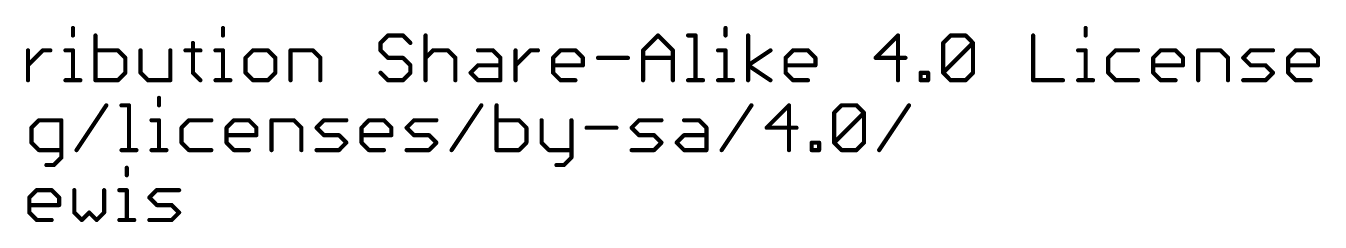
# Model space of a CAD drawing. Extents: x -34 to 73, y -13 to 26.
# Drawn here: x 25.74 to 72.82, y -12.7 to -5.57 of the extents above; entities that cross this region are included whole.
import ezdxf

# ---------------------------------------------------------------- set-up
doc = ezdxf.new("R2010")
doc.units = 0
doc.layers.add('51', color=53, linetype='CONTINUOUS')

msp = doc.modelspace()

# ---------------------------------------------------------------- linework, layer by layer
at = {"layer": '51', "const_width": 0.1524}
for points in [[(27.4507, -5.6456), (27.4507, -5.9168)], [(32.9079, -5.6456), (32.9079, -5.9168)], [(51.1895, -5.6456), (51.1895, -5.9168)], [(64.2867, -5.6456), (64.2867, -5.9168)], [(28.271, -5.9168), (28.271, -7.5438)], [(31.8165, -6.188), (31.8165, -7.2726)], [(38.9108, -5.9168), (38.6397, -6.188)], [(38.6397, -6.188), (38.6397, -6.4591)], [(39.4531, -5.9168), (38.9108, -5.9168)], [(39.7243, -6.188), (39.4531, -5.9168)], [(40.2768, -5.9168), (40.2768, -7.5438)], [(48.1897, -6.4591), (48.7321, -5.9168)], [(48.7321, -5.9168), (49.2744, -6.4591)], [(49.8269, -5.9168), (50.0981, -5.9168)], [(50.0981, -5.9168), (50.0981, -7.5438)], [(52.0098, -7.5438), (52.0098, -5.9168)], [(57.4619, -5.9168), (56.6484, -6.7303)], [(57.4619, -7.5438), (57.4619, -5.9168)], [(59.1041, -6.188), (59.3753, -5.9168)], [(59.1041, -7.2726), (59.1041, -6.188)], [(59.1041, -7.2726), (60.1888, -6.188)], [(59.3753, -5.9168), (59.9176, -5.9168)], [(59.9176, -5.9168), (60.1888, -6.188)], [(60.1888, -6.188), (60.1888, -7.2726)], [(62.3784, -5.9168), (62.3784, -7.5438)], [(25.8153, -7.5438), (25.8153, -6.4591)], [(25.8153, -7.0015), (26.3576, -6.4591)], [(26.3576, -6.4591), (26.6288, -6.4591)], [(27.1796, -6.4591), (27.4507, -6.4591)], [(27.4507, -6.4591), (27.4507, -7.5438)], [(29.0845, -6.4591), (28.271, -6.4591)], [(29.3557, -6.7303), (29.0845, -6.4591)], [(29.9082, -6.4591), (29.9082, -7.2726)], [(30.9928, -7.5438), (30.9928, -6.4591)], [(31.5453, -6.4591), (32.0876, -6.4591)], [(32.6367, -6.4591), (32.9079, -6.4591)], [(32.9079, -6.4591), (32.9079, -7.5438)], [(33.9993, -6.4591), (33.7282, -6.7303)], [(34.5417, -6.4591), (33.9993, -6.4591)], [(34.8128, -6.7303), (34.5417, -6.4591)], [(35.3653, -7.5438), (35.3653, -6.4591)], [(35.3653, -6.4591), (36.1788, -6.4591)], [(36.1788, -6.4591), (36.45, -6.7303)], [(38.6397, -6.4591), (38.9108, -6.7303)], [(40.2768, -6.7303), (40.548, -6.4591)], [(40.548, -6.4591), (41.0903, -6.4591)], [(41.0903, -6.4591), (41.3615, -6.7303)], [(42.1851, -6.4591), (42.7275, -6.4591)], [(42.7275, -6.4591), (42.9986, -6.7303)], [(43.5511, -7.5438), (43.5511, -6.4591)], [(43.5511, -7.0015), (44.0935, -6.4591)], [(44.0935, -6.4591), (44.3646, -6.4591)], [(44.9154, -6.7303), (45.1866, -6.4591)], [(45.1866, -6.4591), (45.7289, -6.4591)], [(45.7289, -6.4591), (46.0001, -6.7303)], [(48.1897, -7.5438), (48.1897, -6.4591)], [(49.2744, -6.4591), (49.2744, -7.5438)], [(50.9183, -6.4591), (51.1895, -6.4591)], [(51.1895, -6.4591), (51.1895, -7.5438)], [(52.0098, -7.0015), (52.8233, -6.4591)], [(53.3741, -6.7303), (53.6452, -6.4591)], [(53.6452, -6.4591), (54.1876, -6.4591)], [(54.1876, -6.4591), (54.4587, -6.7303)], [(64.0156, -6.4591), (64.2867, -6.4591)], [(64.2867, -6.4591), (64.2867, -7.5438)], [(65.3782, -6.4591), (65.107, -6.7303)], [(66.1917, -6.4591), (65.3782, -6.4591)], [(66.7442, -6.7303), (67.0153, -6.4591)], [(67.0153, -6.4591), (67.5577, -6.4591)], [(67.5577, -6.4591), (67.8288, -6.7303)], [(68.3813, -7.5438), (68.3813, -6.4591)], [(68.3813, -6.4591), (69.1948, -6.4591)], [(69.1948, -6.4591), (69.466, -6.7303)], [(70.0185, -6.7303), (70.2896, -6.4591)], [(70.2896, -6.4591), (71.1031, -6.4591)], [(71.6556, -6.7303), (71.9268, -6.4591)], [(71.9268, -6.4591), (72.4691, -6.4591)], [(72.4691, -6.4591), (72.7403, -6.7303)], [(29.3557, -7.2726), (29.3557, -6.7303)], [(33.7282, -6.7303), (33.7282, -7.2726)], [(34.8128, -7.2726), (34.8128, -6.7303)], [(36.45, -6.7303), (36.45, -7.5438)], [(38.9108, -6.7303), (39.4531, -6.7303)], [(39.4531, -6.7303), (39.7243, -7.0015)], [(39.7243, -7.0015), (39.7243, -7.2726)], [(41.3615, -6.7303), (41.3615, -7.5438)], [(41.914, -7.2726), (42.1851, -7.0015)], [(42.1851, -7.0015), (42.9986, -7.0015)], [(42.9986, -6.7303), (42.9986, -7.5438)], [(44.9154, -7.2726), (44.9154, -6.7303)], [(46.0001, -7.0015), (44.9154, -7.0015)], [(46.0001, -6.7303), (46.0001, -7.0015)], [(46.5526, -6.7303), (47.6372, -6.7303)], [(48.1897, -6.7303), (49.2744, -6.7303)], [(52.8233, -7.5438), (52.0098, -7.0015)], [(53.3741, -7.2726), (53.3741, -6.7303)], [(54.4587, -7.0015), (53.3741, -7.0015)], [(54.4587, -6.7303), (54.4587, -7.0015)], [(56.6484, -6.7303), (57.733, -6.7303)], [(65.107, -6.7303), (65.107, -7.2726)], [(66.7442, -7.2726), (66.7442, -6.7303)], [(67.8288, -7.0015), (66.7442, -7.0015)], [(67.8288, -6.7303), (67.8288, -7.0015)], [(69.466, -6.7303), (69.466, -7.5438)], [(70.2896, -7.0015), (70.0185, -6.7303)], [(70.832, -7.0015), (70.2896, -7.0015)], [(71.1031, -7.2726), (70.832, -7.0015)], [(71.6556, -7.2726), (71.6556, -6.7303)], [(72.7403, -7.0015), (71.6556, -7.0015)], [(72.7403, -6.7303), (72.7403, -7.0015)], [(27.1796, -7.5438), (27.7219, -7.5438)], [(28.271, -7.5438), (29.0845, -7.5438)], [(29.0845, -7.5438), (29.3557, -7.2726)], [(29.9082, -7.2726), (30.1793, -7.5438)], [(30.1793, -7.5438), (30.9928, -7.5438)], [(31.8165, -7.2726), (32.0876, -7.5438)], [(32.6367, -7.5438), (33.1791, -7.5438)], [(33.7282, -7.2726), (33.9993, -7.5438)], [(33.9993, -7.5438), (34.5417, -7.5438)], [(34.5417, -7.5438), (34.8128, -7.2726)], [(38.9108, -7.5438), (38.6397, -7.2726)], [(39.4531, -7.5438), (38.9108, -7.5438)], [(39.7243, -7.2726), (39.4531, -7.5438)], [(42.1851, -7.5438), (41.914, -7.2726)], [(42.9986, -7.5438), (42.1851, -7.5438)], [(45.1866, -7.5438), (44.9154, -7.2726)], [(45.7289, -7.5438), (45.1866, -7.5438)], [(49.8269, -7.5438), (50.3692, -7.5438)], [(50.9183, -7.5438), (51.4607, -7.5438)], [(53.6452, -7.5438), (53.3741, -7.2726)], [(54.1876, -7.5438), (53.6452, -7.5438)], [(58.2855, -7.5438), (58.2855, -7.2726)], [(58.2855, -7.2726), (58.5567, -7.2726)], [(58.5567, -7.5438), (58.2855, -7.5438)], [(58.5567, -7.2726), (58.5567, -7.5438)], [(59.3753, -7.5438), (59.1041, -7.2726)], [(59.9176, -7.5438), (59.3753, -7.5438)], [(60.1888, -7.2726), (59.9176, -7.5438)], [(62.3784, -7.5438), (63.4631, -7.5438)], [(64.0156, -7.5438), (64.5579, -7.5438)], [(65.107, -7.2726), (65.3782, -7.5438)], [(65.3782, -7.5438), (66.1917, -7.5438)], [(67.0153, -7.5438), (66.7442, -7.2726)], [(67.5577, -7.5438), (67.0153, -7.5438)], [(70.0185, -7.5438), (70.832, -7.5438)], [(70.832, -7.5438), (71.1031, -7.2726)], [(71.9268, -7.5438), (71.6556, -7.2726)], [(72.4691, -7.5438), (71.9268, -7.5438)], [(27.5808, -10.0838), (28.6655, -8.4568)], [(29.218, -8.4568), (29.4891, -8.4568)], [(29.4891, -8.4568), (29.4891, -10.0838)], [(30.5806, -8.1856), (30.5806, -8.4568)], [(41.2238, -10.0838), (42.3085, -8.4568)], [(42.861, -8.4568), (42.861, -10.0838)], [(51.0467, -10.0838), (52.1314, -8.4568)], [(53.4974, -8.4568), (52.6839, -9.2703)], [(53.4974, -10.0838), (53.4974, -8.4568)], [(55.1396, -8.728), (55.4108, -8.4568)], [(55.4108, -8.4568), (55.9531, -8.4568)], [(55.9531, -8.4568), (56.2243, -8.728)], [(56.7768, -10.0838), (57.8614, -8.4568)], [(26.2148, -8.9991), (25.9437, -9.2703)], [(27.0283, -8.9991), (26.2148, -8.9991)], [(27.0283, -10.355), (27.0283, -8.9991)], [(30.3094, -8.9991), (30.5806, -8.9991)], [(30.5806, -8.9991), (30.5806, -10.0838)], [(31.672, -8.9991), (31.4009, -9.2703)], [(32.4855, -8.9991), (31.672, -8.9991)], [(33.038, -9.2703), (33.3092, -8.9991)], [(33.3092, -8.9991), (33.8515, -8.9991)], [(33.8515, -8.9991), (34.1227, -9.2703)], [(34.6752, -10.0838), (34.6752, -8.9991)], [(34.6752, -8.9991), (35.4887, -8.9991)], [(35.4887, -8.9991), (35.7598, -9.2703)], [(36.3123, -9.2703), (36.5835, -8.9991)], [(36.5835, -8.9991), (37.397, -8.9991)], [(37.9495, -9.2703), (38.2206, -8.9991)], [(38.2206, -8.9991), (38.763, -8.9991)], [(38.763, -8.9991), (39.0341, -9.2703)], [(39.5866, -9.2703), (39.8578, -8.9991)], [(39.8578, -8.9991), (40.6713, -8.9991)], [(43.6744, -8.9991), (42.861, -8.9991)], [(43.9456, -9.2703), (43.6744, -8.9991)], [(44.4981, -8.9991), (44.4981, -9.8126)], [(45.5828, -8.9991), (45.5828, -10.355)], [(47.7724, -9.2703), (48.0436, -8.9991)], [(48.0436, -8.9991), (48.8571, -8.9991)], [(49.6807, -8.9991), (50.2231, -8.9991)], [(50.2231, -8.9991), (50.4942, -9.2703)], [(55.1396, -9.8126), (55.1396, -8.728)], [(55.1396, -9.8126), (56.2243, -8.728)], [(56.2243, -8.728), (56.2243, -9.8126)], [(25.9437, -9.2703), (25.9437, -9.8126)], [(31.4009, -9.2703), (31.4009, -9.8126)], [(33.038, -9.8126), (33.038, -9.2703)], [(34.1227, -9.2703), (34.1227, -9.5415)], [(35.7598, -9.2703), (35.7598, -10.0838)], [(36.5835, -9.5415), (36.3123, -9.2703)], [(37.9495, -9.8126), (37.9495, -9.2703)], [(39.0341, -9.2703), (39.0341, -9.5415)], [(39.8578, -9.5415), (39.5866, -9.2703)], [(43.9456, -9.8126), (43.9456, -9.2703)], [(46.1353, -9.2703), (47.2199, -9.2703)], [(48.0436, -9.5415), (47.7724, -9.2703)], [(50.4942, -9.2703), (50.4942, -10.0838)], [(52.6839, -9.2703), (53.7685, -9.2703)], [(25.9437, -9.8126), (26.2148, -10.0838)], [(31.4009, -9.8126), (31.672, -10.0838)], [(34.1227, -9.5415), (33.038, -9.5415)], [(33.3092, -10.0838), (33.038, -9.8126)], [(37.1258, -9.5415), (36.5835, -9.5415)], [(37.397, -9.8126), (37.1258, -9.5415)], [(37.1258, -10.0838), (37.397, -9.8126)], [(39.0341, -9.5415), (37.9495, -9.5415)], [(38.2206, -10.0838), (37.9495, -9.8126)], [(40.4001, -9.5415), (39.8578, -9.5415)], [(40.6713, -9.8126), (40.4001, -9.5415)], [(40.4001, -10.0838), (40.6713, -9.8126)], [(43.6744, -10.0838), (43.9456, -9.8126)], [(44.4981, -9.8126), (44.7693, -10.0838)], [(48.5859, -9.5415), (48.0436, -9.5415)], [(48.8571, -9.8126), (48.5859, -9.5415)], [(48.5859, -10.0838), (48.8571, -9.8126)], [(49.4096, -9.8126), (49.6807, -9.5415)], [(49.6807, -10.0838), (49.4096, -9.8126)], [(49.6807, -9.5415), (50.4942, -9.5415)], [(54.321, -10.0838), (54.321, -9.8126)], [(54.321, -9.8126), (54.5922, -9.8126)], [(54.5922, -9.8126), (54.5922, -10.0838)], [(55.4108, -10.0838), (55.1396, -9.8126)], [(56.2243, -9.8126), (55.9531, -10.0838)], [(26.2148, -10.0838), (27.0283, -10.0838)], [(26.7572, -10.6261), (27.0283, -10.355)], [(29.218, -10.0838), (29.7603, -10.0838)], [(30.3094, -10.0838), (30.8517, -10.0838)], [(31.672, -10.0838), (32.4855, -10.0838)], [(33.8515, -10.0838), (33.3092, -10.0838)], [(36.3123, -10.0838), (37.1258, -10.0838)], [(38.763, -10.0838), (38.2206, -10.0838)], [(39.5866, -10.0838), (40.4001, -10.0838)], [(42.861, -10.0838), (43.6744, -10.0838)], [(44.7693, -10.0838), (45.5828, -10.0838)], [(45.5828, -10.355), (45.3116, -10.6261)], [(47.7724, -10.0838), (48.5859, -10.0838)], [(50.4942, -10.0838), (49.6807, -10.0838)], [(54.5922, -10.0838), (54.321, -10.0838)], [(55.9531, -10.0838), (55.4108, -10.0838)], [(26.486, -10.6261), (26.7572, -10.6261)], [(29.4089, -10.7256), (29.4089, -10.9968)], [(45.3116, -10.6261), (45.0404, -10.6261)], [(25.8634, -11.8103), (26.1346, -11.5391)], [(25.8634, -12.3526), (25.8634, -11.8103)], [(26.1346, -11.5391), (26.6769, -11.5391)], [(26.6769, -11.5391), (26.9481, -11.8103)], [(26.9481, -11.8103), (26.9481, -12.0815)], [(27.5006, -11.5391), (27.5006, -12.3526)], [(28.5852, -12.3526), (28.5852, -11.5391)], [(29.1377, -11.5391), (29.4089, -11.5391)], [(29.4089, -11.5391), (29.4089, -12.6238)], [(30.2292, -11.8103), (30.5003, -11.5391)], [(30.5003, -12.0815), (30.2292, -11.8103)], [(30.5003, -11.5391), (31.3138, -11.5391)], [(26.9481, -12.0815), (25.8634, -12.0815)], [(31.0427, -12.0815), (30.5003, -12.0815)], [(31.3138, -12.3526), (31.0427, -12.0815)], [(26.1346, -12.6238), (25.8634, -12.3526)], [(26.6769, -12.6238), (26.1346, -12.6238)], [(27.5006, -12.3526), (27.7717, -12.6238)], [(27.7717, -12.6238), (28.0429, -12.3526)], [(28.0429, -12.3526), (28.3141, -12.6238)], [(28.3141, -12.6238), (28.5852, -12.3526)], [(29.1377, -12.6238), (29.6801, -12.6238)], [(30.2292, -12.6238), (31.0427, -12.6238)], [(31.0427, -12.6238), (31.3138, -12.3526)]]:
    msp.add_lwpolyline(points, dxfattribs=at)
at = {"layer": '51', "const_width": 0.0762}
for points in [[(27.4888, -5.6456, 1), (27.4126, -5.6456)], [(32.946, -5.6456, 1), (32.8698, -5.6456)], [(51.2276, -5.6456, 1), (51.1514, -5.6456)], [(64.3248, -5.6456, 1), (64.2486, -5.6456)], [(27.4126, -5.9168, 1), (27.4888, -5.9168)], [(28.3091, -5.9168, 1), (28.2329, -5.9168)], [(31.8546, -6.188, 1), (31.7784, -6.188)], [(32.8698, -5.9168, 1), (32.946, -5.9168)], [(38.6778, -6.188, 1), (38.6016, -6.188)], [(38.9108, -5.8787, 1), (38.9108, -5.9549)], [(38.9378, -5.9438, 1), (38.8839, -5.8899)], [(39.4801, -5.8899, 1), (39.4262, -5.9438)], [(39.4531, -5.9549, 1), (39.4531, -5.8787)], [(40.3149, -5.9168, 1), (40.2387, -5.9168)], [(48.759, -5.8899, 1), (48.7051, -5.9438)], [(48.759, -5.9438, 1), (48.7051, -5.8899)], [(49.8269, -5.8787, 1), (49.8269, -5.9549)], [(50.1362, -5.9168, 1), (50.06, -5.9168)], [(50.0981, -5.9549, 1), (50.0981, -5.8787)], [(51.1514, -5.9168, 1), (51.2276, -5.9168)], [(52.0479, -5.9168, 1), (51.9717, -5.9168)], [(57.5, -5.9168, 1), (57.4238, -5.9168)], [(57.4888, -5.9438, 1), (57.4349, -5.8899)], [(59.1422, -6.188, 1), (59.066, -6.188)], [(59.3753, -5.8787, 1), (59.3753, -5.9549)], [(59.4022, -5.9438, 1), (59.3483, -5.8899)], [(59.9445, -5.8899, 1), (59.8907, -5.9438)], [(59.9176, -5.9549, 1), (59.9176, -5.8787)], [(60.2269, -6.188, 1), (60.1507, -6.188)], [(60.2157, -6.2149, 1), (60.1618, -6.161)], [(62.4165, -5.9168, 1), (62.3403, -5.9168)], [(64.2486, -5.9168, 1), (64.3248, -5.9168)], [(25.8534, -6.4591, 1), (25.7772, -6.4591)], [(26.3576, -6.421, 1), (26.3576, -6.4972)], [(26.3845, -6.4861, 1), (26.3306, -6.4322)], [(26.6288, -6.4972, 1), (26.6288, -6.421)], [(27.1796, -6.421, 1), (27.1796, -6.4972)], [(27.4888, -6.4591, 1), (27.4126, -6.4591)], [(27.4507, -6.4972, 1), (27.4507, -6.421)], [(28.271, -6.421, 1), (28.271, -6.4972)], [(29.1114, -6.4322, 1), (29.0575, -6.4861)], [(29.0845, -6.4972, 1), (29.0845, -6.421)], [(29.9463, -6.4591, 1), (29.8701, -6.4591)], [(31.0309, -6.4591, 1), (30.9547, -6.4591)], [(31.5453, -6.421, 1), (31.5453, -6.4972)], [(32.0876, -6.4972, 1), (32.0876, -6.421)], [(32.6367, -6.421, 1), (32.6367, -6.4972)], [(32.946, -6.4591, 1), (32.8698, -6.4591)], [(32.9079, -6.4972, 1), (32.9079, -6.421)], [(33.9993, -6.421, 1), (33.9993, -6.4972)], [(34.0263, -6.4861, 1), (33.9724, -6.4322)], [(34.5686, -6.4322, 1), (34.5147, -6.4861)], [(34.5417, -6.4972, 1), (34.5417, -6.421)], [(35.4034, -6.4591, 1), (35.3272, -6.4591)], [(35.3653, -6.421, 1), (35.3653, -6.4972)], [(36.2058, -6.4322, 1), (36.1519, -6.4861)], [(36.1788, -6.4972, 1), (36.1788, -6.421)], [(38.6127, -6.161, 1), (38.6666, -6.2149)], [(38.6666, -6.4322, 1), (38.6127, -6.4861)], [(38.6016, -6.4591, 1), (38.6778, -6.4591)], [(39.6974, -6.2149, 1), (39.7513, -6.161)], [(40.548, -6.421, 1), (40.548, -6.4972)], [(40.5749, -6.4861, 1), (40.521, -6.4322)], [(41.1172, -6.4322, 1), (41.0634, -6.4861)], [(41.0903, -6.4972, 1), (41.0903, -6.421)], [(42.1851, -6.421, 1), (42.1851, -6.4972)], [(42.7544, -6.4322, 1), (42.7005, -6.4861)], [(42.7275, -6.4972, 1), (42.7275, -6.421)], [(43.5892, -6.4591, 1), (43.513, -6.4591)], [(44.0935, -6.421, 1), (44.0935, -6.4972)], [(44.1204, -6.4861, 1), (44.0665, -6.4322)], [(44.3646, -6.4972, 1), (44.3646, -6.421)], [(45.1866, -6.421, 1), (45.1866, -6.4972)], [(45.2135, -6.4861, 1), (45.1596, -6.4322)], [(45.7559, -6.4322, 1), (45.702, -6.4861)], [(45.7289, -6.4972, 1), (45.7289, -6.421)], [(48.2278, -6.4591, 1), (48.1516, -6.4591)], [(48.1628, -6.4322, 1), (48.2167, -6.4861)], [(49.3125, -6.4591, 1), (49.2363, -6.4591)], [(49.2474, -6.4861, 1), (49.3013, -6.4322)], [(50.9183, -6.421, 1), (50.9183, -6.4972)], [(51.2276, -6.4591, 1), (51.1514, -6.4591)], [(51.1895, -6.4972, 1), (51.1895, -6.421)], [(52.8444, -6.4908, 1), (52.8021, -6.4274)], [(53.6452, -6.421, 1), (53.6452, -6.4972)], [(53.6722, -6.4861, 1), (53.6183, -6.4322)], [(54.2145, -6.4322, 1), (54.1606, -6.4861)], [(54.1876, -6.4972, 1), (54.1876, -6.421)], [(59.0772, -6.161, 1), (59.131, -6.2149)], [(60.1618, -6.2149, 1), (60.2157, -6.161)], [(64.0156, -6.421, 1), (64.0156, -6.4972)], [(64.3248, -6.4591, 1), (64.2486, -6.4591)], [(64.2867, -6.4972, 1), (64.2867, -6.421)], [(65.3782, -6.421, 1), (65.3782, -6.4972)], [(65.4051, -6.4861, 1), (65.3512, -6.4322)], [(66.1917, -6.4972, 1), (66.1917, -6.421)], [(67.0153, -6.421, 1), (67.0153, -6.4972)], [(67.0423, -6.4861, 1), (66.9884, -6.4322)], [(67.5846, -6.4322, 1), (67.5307, -6.4861)], [(67.5577, -6.4972, 1), (67.5577, -6.421)], [(68.4194, -6.4591, 1), (68.3432, -6.4591)], [(68.3813, -6.421, 1), (68.3813, -6.4972)], [(69.2218, -6.4322, 1), (69.1679, -6.4861)], [(69.1948, -6.4972, 1), (69.1948, -6.421)], [(70.2896, -6.421, 1), (70.2896, -6.4972)], [(70.3166, -6.4861, 1), (70.2627, -6.4322)], [(71.1031, -6.4972, 1), (71.1031, -6.421)], [(71.9268, -6.421, 1), (71.9268, -6.4972)], [(71.9537, -6.4861, 1), (71.8999, -6.4322)], [(72.4961, -6.4322, 1), (72.4422, -6.4861)], [(72.4691, -6.4972, 1), (72.4691, -6.421)], [(25.7883, -6.9745, 1), (25.8422, -7.0284)], [(29.3938, -6.7303, 1), (29.3176, -6.7303)], [(29.3287, -6.7572, 1), (29.3826, -6.7034)], [(33.7663, -6.7303, 1), (33.6901, -6.7303)], [(33.7012, -6.7034, 1), (33.7551, -6.7572)], [(34.8509, -6.7303, 1), (34.7747, -6.7303)], [(34.7859, -6.7572, 1), (34.8398, -6.7034)], [(36.4881, -6.7303, 1), (36.4119, -6.7303)], [(36.4231, -6.7572, 1), (36.4769, -6.7034)], [(38.9108, -6.6922, 1), (38.9108, -6.7684)], [(38.8839, -6.7572, 1), (38.9378, -6.7034)], [(39.4801, -6.7034, 1), (39.4262, -6.7572)], [(39.4531, -6.7684, 1), (39.4531, -6.6922)], [(39.7624, -7.0015, 1), (39.6862, -7.0015)], [(39.6974, -7.0284, 1), (39.7513, -6.9745)], [(40.2499, -6.7034, 1), (40.3038, -6.7572)], [(41.3996, -6.7303, 1), (41.3234, -6.7303)], [(41.3345, -6.7572, 1), (41.3884, -6.7034)], [(42.1851, -6.9634, 1), (42.1851, -7.0396)], [(42.2121, -7.0284, 1), (42.1582, -6.9745)], [(43.0367, -6.7303, 1), (42.9605, -6.7303)], [(42.9717, -6.7572, 1), (43.0256, -6.7034)], [(42.9986, -7.0396, 1), (42.9986, -6.9634)], [(43.5242, -6.9745, 1), (43.5781, -7.0284)], [(44.9535, -6.7303, 1), (44.8773, -6.7303)], [(44.9154, -6.9634, 1), (44.9154, -7.0396)], [(44.8885, -6.7034, 1), (44.9424, -6.7572)], [(46.0382, -6.7303, 1), (45.962, -6.7303)], [(45.962, -7.0015, 1), (46.0382, -7.0015)], [(45.9731, -6.7572, 1), (46.027, -6.7034)], [(46.0001, -7.0396, 1), (46.0001, -6.9634)], [(46.5526, -6.6922, 1), (46.5526, -6.7684)], [(47.6372, -6.7684, 1), (47.6372, -6.6922)], [(48.1897, -6.6922, 1), (48.1897, -6.7684)], [(49.2744, -6.7684, 1), (49.2744, -6.6922)], [(52.0309, -6.9698, 1), (51.9886, -7.0332)], [(51.9886, -6.9698, 1), (52.0309, -7.0332)], [(53.4122, -6.7303, 1), (53.336, -6.7303)], [(53.3471, -6.7034, 1), (53.401, -6.7572)], [(53.3741, -6.9634, 1), (53.3741, -7.0396)], [(54.4968, -6.7303, 1), (54.4206, -6.7303)], [(54.4206, -7.0015, 1), (54.4968, -7.0015)], [(54.4318, -6.7572, 1), (54.4857, -6.7034)], [(54.4587, -7.0396, 1), (54.4587, -6.9634)], [(56.6484, -6.6922, 1), (56.6484, -6.7684)], [(56.6214, -6.7034, 1), (56.6753, -6.7572)], [(57.733, -6.7684, 1), (57.733, -6.6922)], [(65.1451, -6.7303, 1), (65.0689, -6.7303)], [(65.0801, -6.7034, 1), (65.134, -6.7572)], [(66.7823, -6.7303, 1), (66.7061, -6.7303)], [(66.7172, -6.7034, 1), (66.7711, -6.7572)], [(66.7442, -6.9634, 1), (66.7442, -7.0396)], [(67.8669, -6.7303, 1), (67.7907, -6.7303)], [(67.7907, -7.0015, 1), (67.8669, -7.0015)], [(67.8019, -6.7572, 1), (67.8558, -6.7034)], [(67.8288, -7.0396, 1), (67.8288, -6.9634)], [(69.5041, -6.7303, 1), (69.4279, -6.7303)], [(69.439, -6.7572, 1), (69.4929, -6.7034)], [(70.0454, -6.7034, 1), (69.9915, -6.7572)], [(69.9915, -6.7034, 1), (70.0454, -6.7572)], [(70.2896, -6.9634, 1), (70.2896, -7.0396)], [(70.2627, -7.0284, 1), (70.3166, -6.9745)], [(70.8589, -6.9745, 1), (70.805, -7.0284)], [(70.832, -7.0396, 1), (70.832, -6.9634)], [(71.6937, -6.7303, 1), (71.6175, -6.7303)], [(71.6556, -6.9634, 1), (71.6556, -7.0396)], [(71.6287, -6.7034, 1), (71.6826, -6.7572)], [(72.7784, -6.7303, 1), (72.7022, -6.7303)], [(72.7022, -7.0015, 1), (72.7784, -7.0015)], [(72.7134, -6.7572, 1), (72.7672, -6.7034)], [(72.7403, -7.0396, 1), (72.7403, -6.9634)], [(25.7772, -7.5438, 1), (25.8534, -7.5438)], [(27.1796, -7.5057, 1), (27.1796, -7.5819)], [(27.4126, -7.5438, 1), (27.4888, -7.5438)], [(27.7219, -7.5819, 1), (27.7219, -7.5057)], [(28.271, -7.5057, 1), (28.271, -7.5819)], [(28.2329, -7.5438, 1), (28.3091, -7.5438)], [(29.0576, -7.5169, 1), (29.1114, -7.5707)], [(29.0845, -7.5819, 1), (29.0845, -7.5057)], [(29.3176, -7.2726, 1), (29.3938, -7.2726)], [(29.3826, -7.2996, 1), (29.3287, -7.2457)], [(29.9351, -7.2457, 1), (29.8812, -7.2996)], [(29.8701, -7.2726, 1), (29.9463, -7.2726)], [(30.1793, -7.5057, 1), (30.1793, -7.5819)], [(30.1524, -7.5707, 1), (30.2063, -7.5169)], [(30.9547, -7.5438, 1), (31.0309, -7.5438)], [(30.9928, -7.5819, 1), (30.9928, -7.5057)], [(31.8434, -7.2457, 1), (31.7895, -7.2996)], [(31.7784, -7.2726, 1), (31.8546, -7.2726)], [(32.0607, -7.5707, 1), (32.1146, -7.5169)], [(32.6367, -7.5057, 1), (32.6367, -7.5819)], [(32.8698, -7.5438, 1), (32.946, -7.5438)], [(33.1791, -7.5819, 1), (33.1791, -7.5057)], [(33.7551, -7.2457, 1), (33.7012, -7.2996)], [(33.6901, -7.2726, 1), (33.7663, -7.2726)], [(33.9993, -7.5057, 1), (33.9993, -7.5819)], [(33.9724, -7.5707, 1), (34.0263, -7.5169)], [(34.5147, -7.5169, 1), (34.5686, -7.5707)], [(34.5417, -7.5819, 1), (34.5417, -7.5057)], [(34.7747, -7.2726, 1), (34.8509, -7.2726)], [(34.8398, -7.2996, 1), (34.7859, -7.2457)], [(35.3272, -7.5438, 1), (35.4034, -7.5438)], [(36.4119, -7.5438, 1), (36.4881, -7.5438)], [(38.6666, -7.2457, 1), (38.6127, -7.2996)], [(38.9108, -7.5057, 1), (38.9108, -7.5819)], [(38.8839, -7.5707, 1), (38.9378, -7.5169)], [(39.4262, -7.5169, 1), (39.4801, -7.5707)], [(39.4531, -7.5819, 1), (39.4531, -7.5057)], [(39.6862, -7.2726, 1), (39.7624, -7.2726)], [(39.7513, -7.2996, 1), (39.6974, -7.2457)], [(40.2387, -7.5438, 1), (40.3149, -7.5438)], [(41.3234, -7.5438, 1), (41.3996, -7.5438)], [(41.9409, -7.2457, 1), (41.887, -7.2996)], [(41.887, -7.2457, 1), (41.9409, -7.2996)], [(42.1851, -7.5057, 1), (42.1851, -7.5819)], [(42.1582, -7.5707, 1), (42.2121, -7.5169)], [(42.9605, -7.5438, 1), (43.0367, -7.5438)], [(42.9986, -7.5819, 1), (42.9986, -7.5057)], [(43.513, -7.5438, 1), (43.5892, -7.5438)], [(44.9424, -7.2457, 1), (44.8885, -7.2996)], [(44.8773, -7.2726, 1), (44.9535, -7.2726)], [(45.1866, -7.5057, 1), (45.1866, -7.5819)], [(45.1596, -7.5707, 1), (45.2135, -7.5169)], [(45.7289, -7.5819, 1), (45.7289, -7.5057)], [(48.1516, -7.5438, 1), (48.2278, -7.5438)], [(49.2363, -7.5438, 1), (49.3125, -7.5438)], [(49.8269, -7.5057, 1), (49.8269, -7.5819)], [(50.06, -7.5438, 1), (50.1362, -7.5438)], [(50.3692, -7.5819, 1), (50.3692, -7.5057)], [(50.9183, -7.5057, 1), (50.9183, -7.5819)], [(51.1514, -7.5438, 1), (51.2276, -7.5438)], [(51.4607, -7.5819, 1), (51.4607, -7.5057)], [(51.9717, -7.5438, 1), (52.0479, -7.5438)], [(52.8021, -7.5755, 1), (52.8444, -7.5121)], [(53.401, -7.2457, 1), (53.3471, -7.2996)], [(53.336, -7.2726, 1), (53.4122, -7.2726)], [(53.6452, -7.5057, 1), (53.6452, -7.5819)], [(53.6183, -7.5707, 1), (53.6722, -7.5169)], [(54.1876, -7.5819, 1), (54.1876, -7.5057)], [(57.4238, -7.5438, 1), (57.5, -7.5438)], [(58.3236, -7.2726, 1), (58.2474, -7.2726)], [(58.2855, -7.2345, 1), (58.2855, -7.3107)], [(58.2855, -7.5057, 1), (58.2855, -7.5819)], [(58.2474, -7.5438, 1), (58.3236, -7.5438)], [(58.5948, -7.2726, 1), (58.5186, -7.2726)], [(58.5186, -7.5438, 1), (58.5948, -7.5438)], [(58.5567, -7.3107, 1), (58.5567, -7.2345)], [(58.5567, -7.5819, 1), (58.5567, -7.5057)], [(59.131, -7.2457, 1), (59.0772, -7.2996)], [(59.0772, -7.2457, 1), (59.131, -7.2996)], [(59.066, -7.2726, 1), (59.1422, -7.2726)], [(59.3753, -7.5057, 1), (59.3753, -7.5819)], [(59.3483, -7.5707, 1), (59.4022, -7.5169)], [(59.8907, -7.5169, 1), (59.9445, -7.5707)], [(59.9176, -7.5819, 1), (59.9176, -7.5057)], [(60.1507, -7.2726, 1), (60.2269, -7.2726)], [(60.2157, -7.2996, 1), (60.1618, -7.2457)], [(62.3784, -7.5057, 1), (62.3784, -7.5819)], [(62.3403, -7.5438, 1), (62.4165, -7.5438)], [(63.4631, -7.5819, 1), (63.4631, -7.5057)], [(64.0156, -7.5057, 1), (64.0156, -7.5819)], [(64.2486, -7.5438, 1), (64.3248, -7.5438)], [(64.5579, -7.5819, 1), (64.5579, -7.5057)], [(65.134, -7.2457, 1), (65.0801, -7.2996)], [(65.0689, -7.2726, 1), (65.1451, -7.2726)], [(65.3782, -7.5057, 1), (65.3782, -7.5819)], [(65.3512, -7.5707, 1), (65.4051, -7.5169)], [(66.1917, -7.5819, 1), (66.1917, -7.5057)], [(66.7711, -7.2457, 1), (66.7172, -7.2996)], [(66.7061, -7.2726, 1), (66.7823, -7.2726)], [(67.0153, -7.5057, 1), (67.0153, -7.5819)], [(66.9884, -7.5707, 1), (67.0423, -7.5169)], [(67.5577, -7.5819, 1), (67.5577, -7.5057)], [(68.3432, -7.5438, 1), (68.4194, -7.5438)], [(69.4279, -7.5438, 1), (69.5041, -7.5438)], [(70.0185, -7.5057, 1), (70.0185, -7.5819)], [(70.805, -7.5169, 1), (70.8589, -7.5707)], [(70.832, -7.5819, 1), (70.832, -7.5057)], [(71.1301, -7.2996, 1), (71.0762, -7.2457)], [(71.0762, -7.2996, 1), (71.1301, -7.2457)], [(71.6826, -7.2457, 1), (71.6287, -7.2996)], [(71.6175, -7.2726, 1), (71.6937, -7.2726)], [(71.9268, -7.5057, 1), (71.9268, -7.5819)], [(71.8999, -7.5707, 1), (71.9537, -7.5169)], [(72.4691, -7.5819, 1), (72.4691, -7.5057)], [(28.6972, -8.4779, 1), (28.6338, -8.4357)], [(29.218, -8.4187, 1), (29.218, -8.4949)], [(29.5272, -8.4568, 1), (29.451, -8.4568)], [(29.4891, -8.4949, 1), (29.4891, -8.4187)], [(30.6187, -8.1856, 1), (30.5425, -8.1856)], [(30.5425, -8.4568, 1), (30.6187, -8.4568)], [(42.3402, -8.4779, 1), (42.2768, -8.4357)], [(42.8991, -8.4568, 1), (42.8229, -8.4568)], [(52.1631, -8.4779, 1), (52.0997, -8.4357)], [(53.5355, -8.4568, 1), (53.4593, -8.4568)], [(53.5243, -8.4838, 1), (53.4704, -8.4299)], [(55.4108, -8.4187, 1), (55.4108, -8.4949)], [(55.4377, -8.4838, 1), (55.3838, -8.4299)], [(55.9801, -8.4299, 1), (55.9262, -8.4838)], [(55.9531, -8.4949, 1), (55.9531, -8.4187)], [(57.8931, -8.4779, 1), (57.8297, -8.4357)], [(26.2148, -8.961, 1), (26.2148, -9.0372)], [(26.2418, -9.0261, 1), (26.1879, -8.9722)], [(27.0664, -8.9991, 1), (26.9902, -8.9991)], [(27.0283, -9.0372, 1), (27.0283, -8.961)], [(30.3094, -8.961, 1), (30.3094, -9.0372)], [(30.6187, -8.9991, 1), (30.5425, -8.9991)], [(30.5806, -9.0372, 1), (30.5806, -8.961)], [(31.672, -8.961, 1), (31.672, -9.0372)], [(31.699, -9.0261, 1), (31.6451, -8.9722)], [(32.4855, -9.0372, 1), (32.4855, -8.961)], [(33.3092, -8.961, 1), (33.3092, -9.0372)], [(33.3361, -9.0261, 1), (33.2822, -8.9722)], [(33.8784, -8.9722, 1), (33.8246, -9.0261)], [(33.8515, -9.0372, 1), (33.8515, -8.961)], [(34.7133, -8.9991, 1), (34.6371, -8.9991)], [(34.6752, -8.961, 1), (34.6752, -9.0372)], [(35.5156, -8.9722, 1), (35.4617, -9.0261)], [(35.4887, -9.0372, 1), (35.4887, -8.961)], [(36.5835, -8.961, 1), (36.5835, -9.0372)], [(36.6104, -9.0261, 1), (36.5565, -8.9722)], [(37.397, -9.0372, 1), (37.397, -8.961)], [(38.2206, -8.961, 1), (38.2206, -9.0372)], [(38.2476, -9.0261, 1), (38.1937, -8.9722)], [(38.7899, -8.9722, 1), (38.736, -9.0261)], [(38.763, -9.0372, 1), (38.763, -8.961)], [(39.8578, -8.961, 1), (39.8578, -9.0372)], [(39.8847, -9.0261, 1), (39.8309, -8.9722)], [(40.6713, -9.0372, 1), (40.6713, -8.961)], [(42.861, -8.961, 1), (42.861, -9.0372)], [(43.7014, -8.9722, 1), (43.6475, -9.0261)], [(43.6744, -9.0372, 1), (43.6744, -8.961)], [(44.5362, -8.9991, 1), (44.46, -8.9991)], [(45.6209, -8.9991, 1), (45.5447, -8.9991)], [(48.0436, -8.961, 1), (48.0436, -9.0372)], [(48.0705, -9.0261, 1), (48.0166, -8.9722)], [(48.8571, -9.0372, 1), (48.8571, -8.961)], [(49.6807, -8.961, 1), (49.6807, -9.0372)], [(50.25, -8.9722, 1), (50.1961, -9.0261)], [(50.2231, -9.0372, 1), (50.2231, -8.961)], [(55.1777, -8.728, 1), (55.1015, -8.728)], [(55.1127, -8.701, 1), (55.1666, -8.7549)], [(56.2624, -8.728, 1), (56.1862, -8.728)], [(56.2512, -8.7549, 1), (56.1973, -8.701)], [(56.1973, -8.7549, 1), (56.2512, -8.701)], [(25.9818, -9.2703, 1), (25.9056, -9.2703)], [(25.9167, -9.2434, 1), (25.9706, -9.2972)], [(31.439, -9.2703, 1), (31.3628, -9.2703)], [(31.3739, -9.2434, 1), (31.4278, -9.2972)], [(33.0761, -9.2703, 1), (32.9999, -9.2703)], [(33.0111, -9.2434, 1), (33.065, -9.2972)], [(34.1608, -9.2703, 1), (34.0846, -9.2703)], [(34.0957, -9.2972, 1), (34.1496, -9.2434)], [(35.7979, -9.2703, 1), (35.7217, -9.2703)], [(35.7329, -9.2972, 1), (35.7868, -9.2434)], [(36.3393, -9.2434, 1), (36.2854, -9.2972)], [(36.2854, -9.2434, 1), (36.3393, -9.2972)], [(37.9876, -9.2703, 1), (37.9114, -9.2703)], [(37.9225, -9.2434, 1), (37.9764, -9.2972)], [(39.0722, -9.2703, 1), (38.996, -9.2703)], [(39.0072, -9.2972, 1), (39.0611, -9.2434)], [(39.6136, -9.2434, 1), (39.5597, -9.2972)], [(39.5597, -9.2434, 1), (39.6136, -9.2972)], [(43.9837, -9.2703, 1), (43.9075, -9.2703)], [(43.9187, -9.2972, 1), (43.9726, -9.2434)], [(46.1353, -9.2322, 1), (46.1353, -9.3084)], [(47.2199, -9.3084, 1), (47.2199, -9.2322)], [(47.7994, -9.2434, 1), (47.7455, -9.2972)], [(47.7455, -9.2434, 1), (47.7994, -9.2972)], [(50.5323, -9.2703, 1), (50.4561, -9.2703)], [(50.4673, -9.2972, 1), (50.5212, -9.2434)], [(52.6839, -9.2322, 1), (52.6839, -9.3084)], [(52.6569, -9.2434, 1), (52.7108, -9.2972)], [(53.7685, -9.3084, 1), (53.7685, -9.2322)], [(25.9706, -9.7857, 1), (25.9167, -9.8396)], [(25.9056, -9.8126, 1), (25.9818, -9.8126)], [(31.4278, -9.7857, 1), (31.3739, -9.8396)], [(31.3628, -9.8126, 1), (31.439, -9.8126)], [(33.038, -9.5034, 1), (33.038, -9.5796)], [(33.065, -9.7857, 1), (33.0111, -9.8396)], [(32.9999, -9.8126, 1), (33.0761, -9.8126)], [(34.0846, -9.5415, 1), (34.1608, -9.5415)], [(34.1227, -9.5796, 1), (34.1227, -9.5034)], [(36.5835, -9.5034, 1), (36.5835, -9.5796)], [(36.5565, -9.5684, 1), (36.6104, -9.5145)], [(37.1528, -9.5145, 1), (37.0989, -9.5684)], [(37.1258, -9.5796, 1), (37.1258, -9.5034)], [(37.4239, -9.8396, 1), (37.37, -9.7857)], [(37.37, -9.8396, 1), (37.4239, -9.7857)], [(37.9764, -9.7857, 1), (37.9225, -9.8396)], [(37.9495, -9.5034, 1), (37.9495, -9.5796)], [(37.9114, -9.8126, 1), (37.9876, -9.8126)], [(38.996, -9.5415, 1), (39.0722, -9.5415)], [(39.0341, -9.5796, 1), (39.0341, -9.5034)], [(39.8578, -9.5034, 1), (39.8578, -9.5796)], [(39.8309, -9.5684, 1), (39.8847, -9.5145)], [(40.4271, -9.5145, 1), (40.3732, -9.5684)], [(40.4001, -9.5796, 1), (40.4001, -9.5034)], [(40.6982, -9.8396, 1), (40.6444, -9.7857)], [(40.6444, -9.8396, 1), (40.6982, -9.7857)], [(43.9075, -9.8126, 1), (43.9837, -9.8126)], [(43.9725, -9.8396, 1), (43.9187, -9.7857)], [(44.525, -9.7857, 1), (44.4712, -9.8396)], [(44.46, -9.8126, 1), (44.5362, -9.8126)], [(48.0436, -9.5034, 1), (48.0436, -9.5796)], [(48.0166, -9.5684, 1), (48.0705, -9.5145)], [(48.6129, -9.5145, 1), (48.559, -9.5684)], [(48.5859, -9.5796, 1), (48.5859, -9.5034)], [(48.884, -9.8396, 1), (48.8301, -9.7857)], [(48.8301, -9.8396, 1), (48.884, -9.7857)], [(49.4365, -9.7857, 1), (49.3826, -9.8396)], [(49.3826, -9.7857, 1), (49.4365, -9.8396)], [(49.6807, -9.5034, 1), (49.6807, -9.5796)], [(49.7077, -9.5684, 1), (49.6538, -9.5145)], [(50.4942, -9.5796, 1), (50.4942, -9.5034)], [(54.3591, -9.8126, 1), (54.2829, -9.8126)], [(54.321, -9.7745, 1), (54.321, -9.8507)], [(54.6303, -9.8126, 1), (54.5541, -9.8126)], [(54.5922, -9.8507, 1), (54.5922, -9.7745)], [(55.1666, -9.7857, 1), (55.1127, -9.8396)], [(55.1127, -9.7857, 1), (55.1666, -9.8396)], [(55.1015, -9.8126, 1), (55.1777, -9.8126)], [(56.1862, -9.8126, 1), (56.2624, -9.8126)], [(56.2512, -9.8396, 1), (56.1973, -9.7857)], [(26.2148, -10.0457, 1), (26.2148, -10.1219)], [(26.1879, -10.1107, 1), (26.2418, -10.0569)], [(26.9902, -10.355, 1), (27.0664, -10.355)], [(27.0553, -10.3819, 1), (27.0014, -10.328)], [(27.0283, -10.1219, 1), (27.0283, -10.0457)], [(27.5491, -10.0627, 1), (27.6125, -10.1049)], [(29.218, -10.0457, 1), (29.218, -10.1219)], [(29.451, -10.0838, 1), (29.5272, -10.0838)], [(29.7603, -10.1219, 1), (29.7603, -10.0457)], [(30.3094, -10.0457, 1), (30.3094, -10.1219)], [(30.5425, -10.0838, 1), (30.6187, -10.0838)], [(30.8517, -10.1219, 1), (30.8517, -10.0457)], [(31.672, -10.0457, 1), (31.672, -10.1219)], [(31.6451, -10.1107, 1), (31.699, -10.0569)], [(32.4855, -10.1219, 1), (32.4855, -10.0457)], [(33.3092, -10.0457, 1), (33.3092, -10.1219)], [(33.2822, -10.1107, 1), (33.3361, -10.0569)], [(33.8515, -10.1219, 1), (33.8515, -10.0457)], [(34.6371, -10.0838, 1), (34.7133, -10.0838)], [(35.7217, -10.0838, 1), (35.7979, -10.0838)], [(36.3123, -10.0457, 1), (36.3123, -10.1219)], [(37.0989, -10.0569, 1), (37.1528, -10.1107)], [(37.1258, -10.1219, 1), (37.1258, -10.0457)], [(38.2206, -10.0457, 1), (38.2206, -10.1219)], [(38.1937, -10.1107, 1), (38.2476, -10.0569)], [(38.763, -10.1219, 1), (38.763, -10.0457)], [(39.5866, -10.0457, 1), (39.5866, -10.1219)], [(40.3732, -10.0569, 1), (40.4271, -10.1107)], [(40.4001, -10.1219, 1), (40.4001, -10.0457)], [(41.1921, -10.0627, 1), (41.2555, -10.1049)], [(42.861, -10.0457, 1), (42.861, -10.1219)], [(42.8229, -10.0838, 1), (42.8991, -10.0838)], [(43.6475, -10.0569, 1), (43.7014, -10.1107)], [(43.6744, -10.1219, 1), (43.6744, -10.0457)], [(44.7693, -10.0457, 1), (44.7693, -10.1219)], [(44.7423, -10.1107, 1), (44.7962, -10.0569)], [(45.5447, -10.355, 1), (45.6209, -10.355)], [(45.6097, -10.3819, 1), (45.5558, -10.328)], [(45.5828, -10.1219, 1), (45.5828, -10.0457)], [(47.7724, -10.0457, 1), (47.7724, -10.1219)], [(48.559, -10.0569, 1), (48.6129, -10.1107)], [(48.5859, -10.1219, 1), (48.5859, -10.0457)], [(49.6807, -10.0457, 1), (49.6807, -10.1219)], [(49.6538, -10.1107, 1), (49.7077, -10.0569)], [(50.4561, -10.0838, 1), (50.5323, -10.0838)], [(50.4942, -10.1219, 1), (50.4942, -10.0457)], [(51.015, -10.0627, 1), (51.0784, -10.1049)], [(53.4593, -10.0838, 1), (53.5355, -10.0838)], [(54.321, -10.0457, 1), (54.321, -10.1219)], [(54.2829, -10.0838, 1), (54.3591, -10.0838)], [(54.5541, -10.0838, 1), (54.6303, -10.0838)], [(54.5922, -10.1219, 1), (54.5922, -10.0457)], [(55.4108, -10.0457, 1), (55.4108, -10.1219)], [(55.3838, -10.1107, 1), (55.4377, -10.0569)], [(55.9262, -10.0569, 1), (55.9801, -10.1107)], [(55.9531, -10.1219, 1), (55.9531, -10.0457)], [(56.7451, -10.0627, 1), (56.8085, -10.1049)], [(26.486, -10.588, 1), (26.486, -10.6642)], [(26.7302, -10.5992, 1), (26.7841, -10.6531)], [(26.7572, -10.6642, 1), (26.7572, -10.588)], [(29.447, -10.7256, 1), (29.3708, -10.7256)], [(45.0404, -10.588, 1), (45.0404, -10.6642)], [(45.2847, -10.5992, 1), (45.3385, -10.6531)], [(45.3116, -10.6642, 1), (45.3116, -10.588)], [(29.3708, -10.9968, 1), (29.447, -10.9968)], [(25.9015, -11.8103, 1), (25.8253, -11.8103)], [(25.8365, -11.7834, 1), (25.8904, -11.8372)], [(26.1346, -11.501, 1), (26.1346, -11.5772)], [(26.1615, -11.5661, 1), (26.1076, -11.5122)], [(26.7039, -11.5122, 1), (26.65, -11.5661)], [(26.6769, -11.5772, 1), (26.6769, -11.501)], [(26.9862, -11.8103, 1), (26.91, -11.8103)], [(26.9211, -11.8372, 1), (26.975, -11.7834)], [(27.5387, -11.5391, 1), (27.4625, -11.5391)], [(28.6233, -11.5391, 1), (28.5471, -11.5391)], [(29.1377, -11.501, 1), (29.1377, -11.5772)], [(29.447, -11.5391, 1), (29.3708, -11.5391)], [(29.4089, -11.5772, 1), (29.4089, -11.501)], [(30.2561, -11.7834, 1), (30.2022, -11.8372)], [(30.2022, -11.7834, 1), (30.2561, -11.8372)], [(30.5003, -11.501, 1), (30.5003, -11.5772)], [(30.5273, -11.5661, 1), (30.4734, -11.5122)], [(31.3138, -11.5772, 1), (31.3138, -11.501)], [(25.8634, -12.0434, 1), (25.8634, -12.1196)], [(26.91, -12.0815, 1), (26.9862, -12.0815)], [(26.9481, -12.1196, 1), (26.9481, -12.0434)], [(30.5003, -12.0434, 1), (30.5003, -12.1196)], [(30.4734, -12.1084, 1), (30.5273, -12.0545)], [(31.0696, -12.0545, 1), (31.0157, -12.1084)], [(31.0427, -12.1196, 1), (31.0427, -12.0434)], [(25.8904, -12.3257, 1), (25.8365, -12.3796)], [(25.8253, -12.3526, 1), (25.9015, -12.3526)], [(26.1346, -12.5857, 1), (26.1346, -12.6619)], [(26.1076, -12.6507, 1), (26.1615, -12.5969)], [(26.6769, -12.6619, 1), (26.6769, -12.5857)], [(27.5275, -12.3257, 1), (27.4736, -12.3796)], [(27.4625, -12.3526, 1), (27.5387, -12.3526)], [(27.7448, -12.5969, 1), (27.7987, -12.6507)], [(27.7448, -12.6507, 1), (27.7987, -12.5969)], [(28.0698, -12.3257, 1), (28.016, -12.3796)], [(28.0698, -12.3796, 1), (28.016, -12.3257)], [(28.2871, -12.5969, 1), (28.341, -12.6507)], [(28.2871, -12.6507, 1), (28.341, -12.5969)], [(28.5471, -12.3526, 1), (28.6233, -12.3526)], [(28.6122, -12.3796, 1), (28.5583, -12.3257)], [(29.1377, -12.5857, 1), (29.1377, -12.6619)], [(29.3708, -12.6238, 1), (29.447, -12.6238)], [(29.6801, -12.6619, 1), (29.6801, -12.5857)], [(30.2292, -12.5857, 1), (30.2292, -12.6619)], [(31.0157, -12.5969, 1), (31.0696, -12.6507)], [(31.0427, -12.6619, 1), (31.0427, -12.5857)], [(31.3408, -12.3796, 1), (31.2869, -12.3257)], [(31.2869, -12.3796, 1), (31.3408, -12.3257)]]:
    msp.add_lwpolyline(points, format="xyb", dxfattribs=at)

doc.saveas('drawing.dxf')
